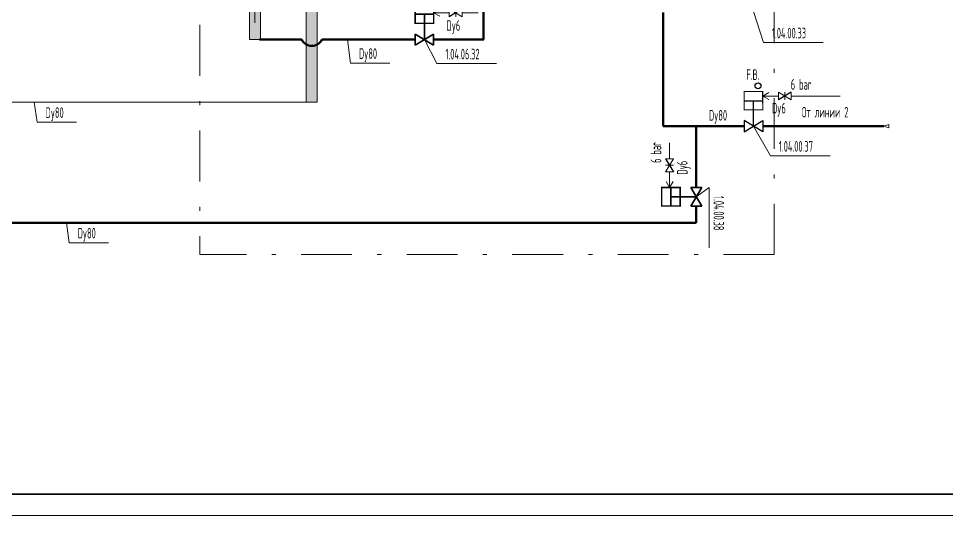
# Model space of a CAD drawing. Header units: millimetres. Extents: x -2281 to 17340, y -2563 to 4166.
# Drawn here: x 1240.8 to 1460.2, y 0 to 117.3 of the extents above; entities that cross this region are included whole.
import ezdxf

# ---------------------------------------------------------------- set-up
doc = ezdxf.new("R2010")
doc.units = ezdxf.units.MM
for name, pattern in [('K5LT32768', [24.957505, 11.9988, -5.9994, 0.959904, -5.9994]), ('K5LT32769', [0]), ('K5LT32771', [0]), ('K5LT32772', [0]), ('K5LT32773', [0]), ('K5LT32774', [0]), ('K5LT32775', [0]), ('K5LT32788', [0]), ('K5LT32789', [0]), ('K5LT_BASIC', [0]), ('K5LT_THIN', [0]), ('K5LT_THIN_INCLUDED_TO_HATCHING', [0])]:
    doc.linetypes.add(name, pattern=pattern)
doc.layers.add('Системный слой', color=7, linetype='Continuous')
doc.styles.add('KTEXTSTYLE', font='GOST_AU.SHX', dxfattribs={"width": 0.96, "height": 5})

# ---------------------------------------------------------------- blocks, each defined once
blk = doc.blocks.new('U34')
at = {"layer": 'Системный слой', "color": 7, "linetype": 'K5LT_THIN_INCLUDED_TO_HATCHING', "lineweight": 13}
for p, q in [((1308.8, 97.61), (1308.8, 820.63)), ((1311.43, 97.61), (1311.43, 820.63)), ((1311.43, 97.61), (1308.8, 97.61))]:
    blk.add_line(p, q, dxfattribs=at)
blk = doc.blocks.new('U35')
at = {"layer": 'Системный слой', "true_color": 0xc0c0c0}
blk.add_hatch(color=9, dxfattribs=at).paths.add_polyline_path([(1295.38, 150.37), (1295.38, 112.36), (1298.01, 112.36), (1298.01, 524.41), (1295.38, 524.41)])
at = {"layer": 'Системный слой', "color": 7, "linetype": 'K5LT_THIN_INCLUDED_TO_HATCHING', "lineweight": 13}
for p, q in [((1295.38, 112.36), (1295.38, 524.41)), ((1298.01, 112.36), (1298.01, 524.41)), ((1298.01, 112.36), (1295.38, 112.36))]:
    blk.add_line(p, q, dxfattribs=at)
blk = doc.blocks.new('U45')
at = {"layer": 'Системный слой', "color": 7, "linetype": 'K5LT_THIN', "lineweight": 13}
for q in [(1336.75, 112.36), (1353.83, 106.7)]:
    blk.add_line((1339.71, 106.7), q, dxfattribs=at)
at = {"layer": 'Системный слой', "color": 7, "insert": (1341.71, 110.2), "char_height": 2.5, "attachment_point": 1, "style": 'KTEXTSTYLE'}
blk.add_mtext('\\H3.5;\\W0.965;\\Q15;\\Q0;\\W0.715;\\H2.50;{\\c255;1.04.06.32}', dxfattribs=at)
blk = doc.blocks.new('U44')
at = {"layer": 'Системный слой', "color": 4, "linetype": 'K5LT32772', "lineweight": 18, "true_color": 0x00ffff}
for p, q in [((1338.93, 118.69), (1340.35, 119.52)), ((1338.93, 118.69), (1342.63, 118.69)), ((1338.93, 118.69), (1340.36, 117.87)), ((1342.63, 117.77), (1342.63, 119.61)), ((1345.7, 117.77), (1342.63, 119.61)), ((1344.16, 118.69), (1344.17, 118.69)), ((1344.17, 117.77), (1344.17, 119.61)), ((1345.7, 117.77), (1345.7, 119.61)), ((1345.7, 118.69), (1349.47, 118.69))]:
    blk.add_line(p, q, dxfattribs=at)
at = {"layer": 'Системный слой', "color": 4, "linetype": 'K5LT32774', "lineweight": 25, "true_color": 0x00ffff}
blk.add_line((1345.7, 119.61), (1342.63, 117.77), dxfattribs=at)
at = {"layer": 'Системный слой', "color": 4, "linetype": 'K5LT32773', "lineweight": 18, "true_color": 0x00ffff}
blk.add_line((1344.16, 118.68), (1344.17, 118.68), dxfattribs=at)
at = {"layer": 'Системный слой', "color": 151, "linetype": 'K5LT32789', "lineweight": 35, "true_color": 0x7fbfff}
for p, q in [((1334.56, 118.38), (1338.93, 118.38)), ((1336.75, 112.36), (1336.74, 118.38)), ((1338.93, 111.05), (1334.56, 113.68)), ((1334.56, 111.05), (1338.93, 113.68)), ((1334.56, 113.68), (1334.56, 111.05)), ((1338.93, 113.68), (1338.93, 111.05))]:
    blk.add_line(p, q, dxfattribs=at)
at = {"layer": 'Системный слой', "color": 151, "linetype": 'K5LT32789', "true_color": 0x7fbfff, "const_width": 0.35}
blk.add_lwpolyline([(1334.56, 116.19), (1338.93, 116.19), (1338.93, 120.57), (1334.55, 120.57)], close=True, dxfattribs=at)
at = {"layer": 'Системный слой'}
blk.add_blockref('U45', (0, 0), dxfattribs=at)
at = {"layer": 'Системный слой', "color": 7, "char_height": 2.5, "attachment_point": 1, "style": 'KTEXTSTYLE'}
for s, insert in [('\\H3.5;\\W0.965;\\Q15;\\Q0;\\W0.715;\\H2.50;6 bar', (1344.74, 123.15)), ('\\H3.5;\\W0.965;\\Q15;\\Q0;\\W0.715;\\H2.50;Dy6', (1341.97, 116.94))]:
    blk.add_mtext(s, dxfattribs=dict(at, insert=insert))
blk = doc.blocks.new('U47')
at = {"layer": 'Системный слой', "color": 7, "linetype": 'K5LT_THIN', "lineweight": 13}
for q in [(1401.02, 75.25), (1404.1, 63.19)]:
    blk.add_line((1404.1, 77.44), q, dxfattribs=at)
at = {"layer": 'Системный слой', "color": 7, "insert": (1407.6, 75.44), "char_height": 2.5, "attachment_point": 1, "rotation": 270, "style": 'KTEXTSTYLE'}
blk.add_mtext('\\H3.5;\\W0.965;\\Q15;\\Q0;\\W0.715;\\H2.50;{\\c255;1.04.00.38}', dxfattribs=at)
blk = doc.blocks.new('U46')
at = {"layer": 'Системный слой', "color": 4, "linetype": 'K5LT32772', "lineweight": 18, "true_color": 0x00ffff}
for p, q in [((1394.7, 84.2), (1394.7, 87.98)), ((1395.62, 84.2), (1393.78, 84.2)), ((1395.62, 84.2), (1393.78, 81.14)), ((1395.62, 82.68), (1393.78, 82.68)), ((1394.7, 82.67), (1394.7, 82.68)), ((1395.62, 81.14), (1393.78, 81.14)), ((1394.7, 77.43), (1394.7, 81.14)), ((1394.7, 77.43), (1393.87, 78.85)), ((1394.7, 77.43), (1395.52, 78.86))]:
    blk.add_line(p, q, dxfattribs=at)
at = {"layer": 'Системный слой', "color": 4, "linetype": 'K5LT32774', "lineweight": 25, "true_color": 0x00ffff}
blk.add_line((1393.78, 84.2), (1395.62, 81.14), dxfattribs=at)
at = {"layer": 'Системный слой', "color": 4, "linetype": 'K5LT32773', "lineweight": 18, "true_color": 0x00ffff}
blk.add_line((1394.71, 82.66), (1394.71, 82.68), dxfattribs=at)
at = {"layer": 'Системный слой', "color": 151, "linetype": 'K5LT32789', "lineweight": 35, "true_color": 0x7fbfff}
for p, q in [((1395.01, 73.06), (1395.01, 77.44)), ((1402.34, 77.44), (1399.71, 73.06)), ((1402.34, 73.06), (1399.71, 77.44)), ((1399.71, 77.44), (1402.34, 77.44)), ((1401.02, 75.25), (1395.01, 75.25)), ((1399.71, 73.06), (1402.34, 73.06))]:
    blk.add_line(p, q, dxfattribs=at)
at = {"layer": 'Системный слой', "color": 151, "linetype": 'K5LT32789', "true_color": 0x7fbfff, "const_width": 0.35}
blk.add_lwpolyline([(1397.2, 73.06), (1397.2, 77.44), (1392.82, 77.43), (1392.82, 73.06)], close=True, dxfattribs=at)
at = {"layer": 'Системный слой'}
blk.add_blockref('U47', (0, 0), dxfattribs=at)
at = {"layer": 'Системный слой', "color": 7, "char_height": 2.5, "attachment_point": 1, "rotation": 90, "style": 'KTEXTSTYLE'}
for s, insert in [('\\H3.5;\\W0.965;\\Q15;\\Q0;\\W0.715;\\H2.50;6 bar', (1390.24, 83.25)), ('\\H3.5;\\W0.965;\\Q15;\\Q0;\\W0.715;\\H2.50;Dy6', (1396.45, 80.48))]:
    blk.add_mtext(s, dxfattribs=dict(at, insert=insert))
blk = doc.blocks.new('U48')
at = {"layer": 'Системный слой', "color": 7, "linetype": 'K5LT_THIN', "lineweight": 13}
for q in [(1414.54, 118.99), (1431.03, 111.66)]:
    blk.add_line((1416.91, 111.66), q, dxfattribs=at)
at = {"layer": 'Системный слой', "color": 7, "insert": (1418.91, 115.16), "char_height": 2.5, "attachment_point": 1, "style": 'KTEXTSTYLE'}
blk.add_mtext('\\H3.5;\\W0.965;\\Q15;\\Q0;\\W0.715;\\H2.50;1.04.00.33', dxfattribs=at)
blk = doc.blocks.new('U49')
at = {"layer": 'Системный слой', "color": 7, "linetype": 'K5LT_THIN', "lineweight": 13}
for q in [(1414.54, 91.92), (1432.66, 84.91)]:
    blk.add_line((1418.54, 84.91), q, dxfattribs=at)
at = {"layer": 'Системный слой', "color": 7, "insert": (1420.54, 88.41), "char_height": 2.5, "attachment_point": 1, "style": 'KTEXTSTYLE'}
blk.add_mtext('\\H3.5;\\W0.965;\\Q15;\\Q0;\\W0.715;\\H2.50;{\\c255;1.04.00.37}', dxfattribs=at)
blk = doc.blocks.new('U225')
at = {"layer": 'Системный слой', "color": 7, "linetype": 'K5LT_THIN', "lineweight": 13}
for q in [(1318.54, 112.36), (1328.56, 106.82)]:
    blk.add_line((1319.27, 106.82), q, dxfattribs=at)
at = {"layer": 'Системный слой', "color": 7, "insert": (1321.27, 110.32), "char_height": 2.5, "attachment_point": 1, "style": 'KTEXTSTYLE'}
blk.add_mtext('\\H3.5;\\W0.965;\\Q15;\\Q0;\\W0.715;\\H2.50;Dy80', dxfattribs=at)
blk = doc.blocks.new('U245')
at = {"layer": 'Системный слой', "color": 7, "linetype": 'K5LT_THIN', "lineweight": 13}
for q in [(1244.54, 97.61), (1254.48, 92.88)]:
    blk.add_line((1245.19, 92.88), q, dxfattribs=at)
at = {"layer": 'Системный слой', "color": 7, "insert": (1247.19, 96.38), "char_height": 2.5, "attachment_point": 1, "style": 'KTEXTSTYLE'}
blk.add_mtext('\\H3.5;\\W0.965;\\Q15;\\Q0;\\W0.715;\\H2.50;Dy80', dxfattribs=at)
blk = doc.blocks.new('U271')
at = {"layer": 'Системный слой', "color": 7, "linetype": 'K5LT_THIN', "lineweight": 13}
for q in [(1252.12, 69.13), (1262.06, 64.4)]:
    blk.add_line((1252.77, 64.4), q, dxfattribs=at)
at = {"layer": 'Системный слой', "color": 7, "insert": (1254.77, 67.9), "char_height": 2.5, "attachment_point": 1, "style": 'KTEXTSTYLE'}
blk.add_mtext('\\H3.5;\\W0.965;\\Q15;\\Q0;\\W0.715;\\H2.50;Dy80', dxfattribs=at)

msp = doc.modelspace()

# ---------------------------------------------------------------- hatches: boundary and pattern name
at = {"layer": 'Системный слой', "true_color": 0xc0c0c0}
h = msp.add_hatch(color=9, dxfattribs=at)
h.paths.add_polyline_path([(1308.80496, 111.22731), (1308.80496, 97.61198), (1311.42984, 97.61198), (1311.42984, 111.20321), (1311.13432, 111.06323), (1310.82392, 110.96034), (1310.5033, 110.89609), (1310.17723, 110.87142), (1309.85059, 110.88672), (1309.52825, 110.94174), (1309.21503, 111.03567), (1308.9156, 111.1671)])
h.paths.add_polyline_path([(1308.80496, 187.96742), (1308.80496, 111.22731), (1309.09786, 111.08193), (1309.40632, 110.97336), (1309.72571, 110.90323), (1310.05127, 110.87258), (1310.37814, 110.88187), (1310.70143, 110.93097), (1311.01632, 111.01913), (1311.31811, 111.14505), (1311.42984, 111.20321), (1311.42984, 187.93628), (1311.13395, 187.79709), (1310.82328, 187.69503), (1310.50248, 187.63163), (1310.17635, 187.60783), (1309.84975, 187.62399), (1309.52756, 187.67988), (1309.21459, 187.77464), (1308.91552, 187.90688)])

# ---------------------------------------------------------------- linework, layer by layer
at = {"color": 5, "linetype": 'K5LT_BASIC', "lineweight": 35, "true_color": 0x0000ff}
msp.add_line((1677, 5), (861, 5), dxfattribs=at)
at = {"color": 7, "linetype": 'K5LT_THIN', "lineweight": 13}
msp.add_line((1682, 0), (841, 0), dxfattribs=at)
at = {"layer": 'Системный слой', "color": 5, "linetype": 'K5LT32768', "lineweight": 18, "true_color": 0x0000ff}
for p, q in [((1283.69298, 839.5978), (1283.69298, 61.58733)), ((1419.44802, 61.58733), (1419.44802, 839.5992)), ((1419.44802, 61.58733), (1283.69298, 61.58733))]:
    msp.add_line(p, q, dxfattribs=at)
at = {"layer": 'Системный слой', "color": 7, "linetype": 'K5LT_THIN_INCLUDED_TO_HATCHING', "lineweight": 13}
for p, q in [((1308.80496, 97.61198), (1308.80496, 658.74994)), ((1311.42984, 97.61198), (1311.42984, 658.76432))]:
    msp.add_line(p, q, dxfattribs=at)
at = {"layer": 'Системный слой', "color": 7, "linetype": 'K5LT_THIN', "lineweight": 13}
for p, q in [((1296.6966, 524.40853), (1296.6966, 116.35275)), ((1310.1174, 97.61338), (1222.64345, 97.61338))]:
    msp.add_line(p, q, dxfattribs=at)
at = {"layer": 'Системный слой', "color": 151, "linetype": 'K5LT32788', "lineweight": 50, "true_color": 0x7fbfff}
for p, q in [((1350.73989, 126.57019), (1350.73989, 112.36459)), ((1307.73843, 112.36461), (1297.8091, 112.36461)), ((1334.55882, 112.36461), (1312.53918, 112.36461)), ((1338.93382, 112.36461), (1350.76583, 112.36461)), ((1401.02449, 77.43901), (1401.02449, 91.92486)), ((1401.02449, 69.135), (1401.02449, 73.06401)), ((1127.21873, 69.135), (1401.02449, 69.135))]:
    msp.add_line(p, q, dxfattribs=at)
at = {"layer": 'Системный слой', "color": 5, "linetype": 'K5LT32775', "lineweight": 50, "true_color": 0x0000ff}
for p, q in [((1393.19514, 118.80182), (1393.19514, 91.92414)), ((1393.19514, 91.92414), (1412.34869, 91.92414)), ((1416.72369, 91.92414), (1445.36917, 91.92414))]:
    msp.add_line(p, q, dxfattribs=at)
at = {"layer": 'Системный слой', "color": 4, "linetype": 'K5LT32772', "lineweight": 18, "true_color": 0x00ffff}
for p, q in [((1416.71625, 99.03613), (1418.13216, 99.86491)), ((1416.71628, 99.03172), (1420.41954, 99.03172)), ((1416.71628, 99.03172), (1418.14197, 98.2199)), ((1420.41954, 98.11475), (1420.41954, 99.95225)), ((1423.48204, 98.11475), (1420.41954, 99.95225)), ((1421.95079, 99.0335), (1421.95773, 99.0335)), ((1421.95773, 98.11475), (1421.95773, 99.95225)), ((1423.48204, 98.11475), (1423.48204, 99.95225)), ((1423.48204, 99.0335), (1434.99565, 99.0335))]:
    msp.add_line(p, q, dxfattribs=at)
at = {"layer": 'Системный слой', "color": 4, "linetype": 'K5LT32774', "lineweight": 25, "true_color": 0x00ffff}
msp.add_line((1423.48204, 99.95225), (1420.41954, 98.11475), dxfattribs=at)
at = {"layer": 'Системный слой', "color": 4, "linetype": 'K5LT32773', "lineweight": 18, "true_color": 0x00ffff}
msp.add_line((1421.94384, 99.02934), (1421.95773, 99.02934), dxfattribs=at)
at = {"layer": 'Системный слой', "color": 5, "linetype": 'K5LT32771', "lineweight": 25, "true_color": 0x0000ff}
for p, q in [((1412.34602, 97.93976), (1416.72102, 97.93976)), ((1414.53619, 91.92414), (1414.53352, 97.93976)), ((1416.72369, 90.61164), (1412.34869, 93.23664)), ((1412.34869, 90.61164), (1416.72369, 93.23664)), ((1412.34869, 93.23664), (1412.34869, 90.61164)), ((1416.72369, 93.23664), (1416.72369, 90.61164))]:
    msp.add_line(p, q, dxfattribs=at)
at = {"layer": 'Системный слой', "color": 150, "linetype": 'K5LT32769', "lineweight": 18, "true_color": 0x007fff}
for p, q in [((1445.36917, 91.92414), (1446.52613, 92.32671)), ((1446.52613, 92.32671), (1446.52613, 91.92414)), ((1445.36917, 91.92414), (1446.52613, 91.52157)), ((1446.52613, 91.52157), (1446.52613, 91.92414))]:
    msp.add_line(p, q, dxfattribs=at)
at = {"layer": 'Системный слой', "color": 5, "linetype": 'K5LT32771', "true_color": 0x0000ff, "const_width": 0.25}
msp.add_lwpolyline([(1412.3478, 95.75226), (1416.7228, 95.75226), (1416.71649, 100.12725), (1412.34149, 100.12725)], close=True, dxfattribs=at)
at = {"layer": 'Системный слой', "color": 5, "linetype": 'K5LT32771', "lineweight": 25, "true_color": 0x0000ff}
msp.add_circle((1415.61959, 101.43976), 0.7, dxfattribs=at)
at = {"layer": 'Системный слой', "color": 151, "linetype": 'K5LT32788', "lineweight": 50, "true_color": 0x7fbfff}
msp.add_arc((1310.13881, 113.54689), 2.67574, 206.2220208, 333.7779792, dxfattribs=at)

# ---------------------------------------------------------------- block references
at = {"layer": 'Системный слой'}
for name in ['U34', 'U35', 'U44', 'U48', 'U225', 'U245', 'U49', 'U46', 'U271']:
    msp.add_blockref(name, (0, 0), dxfattribs=at)

# ---------------------------------------------------------------- texts
at = {"layer": 'Системный слой', "color": 7, "char_height": 2.5, "attachment_point": 1, "style": 'KTEXTSTYLE'}
for s, insert in [('\\H3.5;\\W0.965;\\Q15;\\Q0;\\W0.715;\\H2.50;F.B.', (1412.85571, 105.3495)), ('\\H3.5;\\W0.965;\\Q15;\\Q0;\\W0.715;\\H2.50;6 bar', (1423.34982, 103.04237)), ('\\H3.5;\\W0.965;\\Q15;\\Q0;\\W0.715;\\H2.50;Dy6', (1418.91373, 97.43195)), ('\\H3.5;\\W0.965;\\Q15;\\Q0;\\W0.715;\\H2.50;Dy80', (1404.00784, 95.73664)), ('\\H3.5;\\W0.965;\\Q15;\\Q0;\\W0.715;\\H2.50;От линии 2', (1425.9527, 96.47646))]:
    msp.add_mtext(s, dxfattribs=dict(at, insert=insert))

doc.saveas('drawing.dxf')
